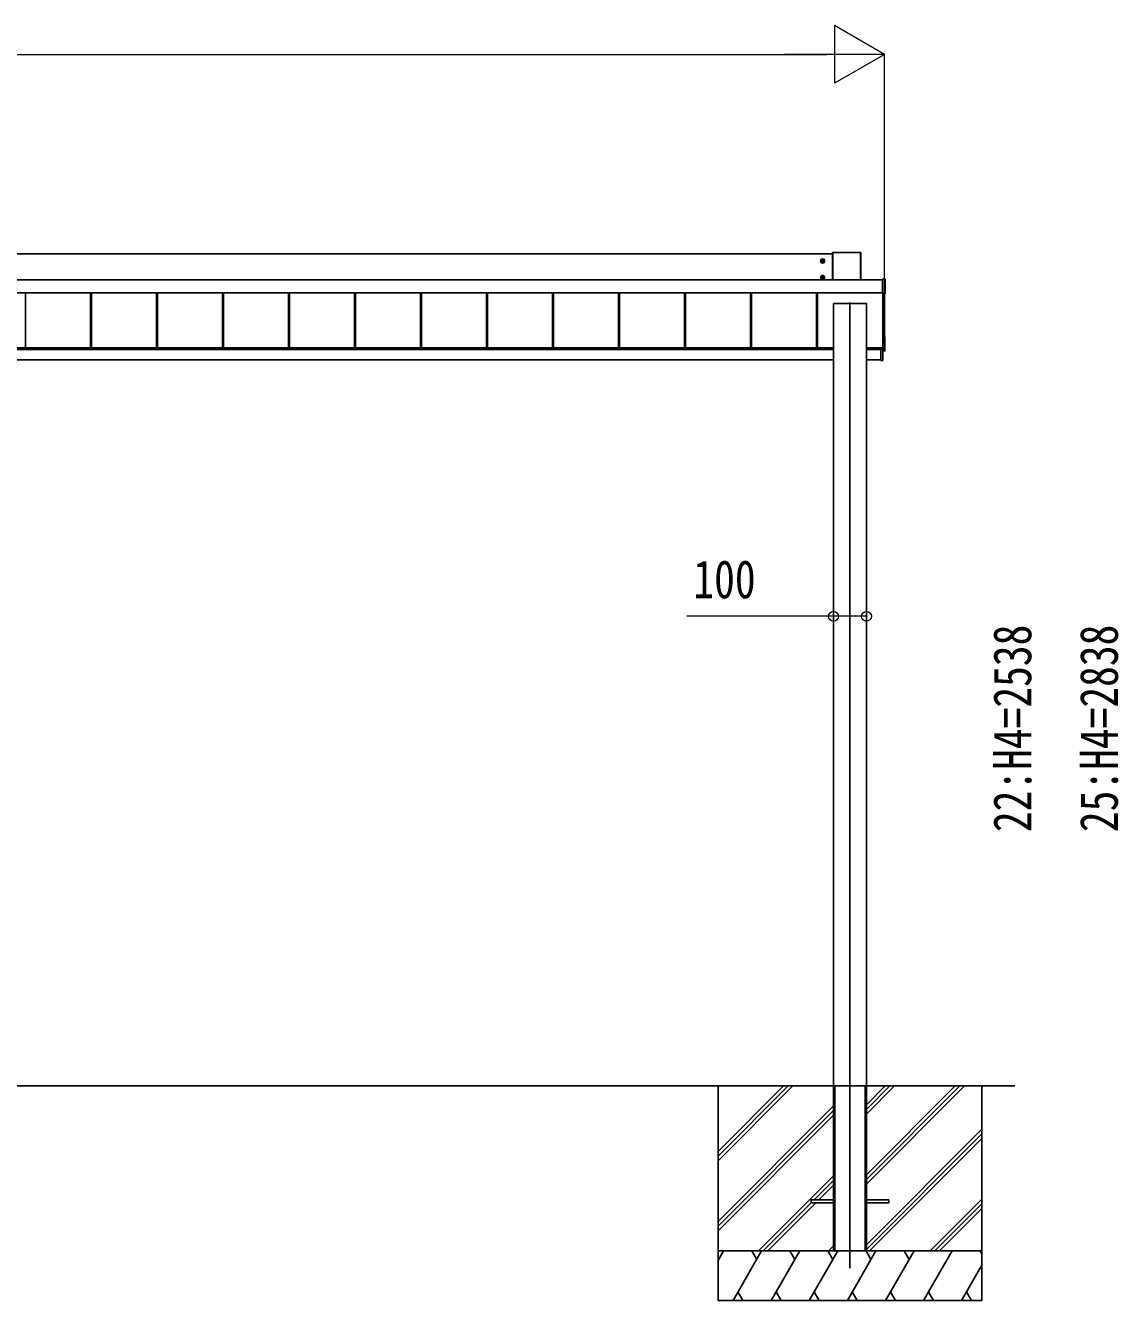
# Model space of a CAD drawing. Units: millimetres, scale not verified. Extents: x -14718 to 14718, y -10396 to 10396.
# Drawn here: x -2877 to 435, y -7652 to -3789 of the extents above; entities that cross this region are included whole.
import ezdxf
from ezdxf.enums import TextEntityAlignment as Align

# ---------------------------------------------------------------- set-up
doc = ezdxf.new("R2010")
doc.units = ezdxf.units.MM
doc.header["$LTSCALE"] = 50
doc.layers.add('0-3_YKK_12', color=2, linetype='Continuous')
doc.layers.add('0-4_YKK_A1', color=4, linetype='Continuous')
doc.layers.add('0-5_YKK_D', color=6, linetype='Continuous', lineweight=18)
doc.styles.add('ＭＳ ゴシック', font='')
doc.styles.get('ＭＳ ゴシック').set_extended_font_data('MS Gothic')

msp = doc.modelspace()

# ---------------------------------------------------------------- linework, layer by layer
at = {"layer": '0-3_YKK_12'}
msp.add_line((-378.43, -7554.8), (-378.43, -4629.1), dxfattribs=at)
at = {"layer": '0-4_YKK_A1'}
for p, q in [((-431.43, -4477.45), (-431.43, -4559.6)), ((-431.09, -4477.59), (-431.43, -4477.45)), ((-431.09, -4559.6), (-431.09, -4477.59)), ((-345.93, -4476.95), (-430.93, -4476.95)), ((-430.93, -4476.95), (-430.59, -4477.09)), ((-430.59, -4477.09), (-430.59, -4477.58)), ((-430.59, -4477.09), (-346.27, -4477.09)), ((-430.59, -4477.58), (-430.59, -4559.6)), ((-346.27, -4477.58), (-430.59, -4477.58)), ((-346.27, -4477.09), (-345.93, -4476.95)), ((-346.27, -4477.09), (-346.27, -4477.58)), ((-346.27, -4559.6), (-346.27, -4477.58)), ((-345.43, -4477.45), (-345.77, -4477.59)), ((-345.77, -4477.59), (-345.77, -4559.6)), ((-345.43, -4559.6), (-345.43, -4477.45)), ((-431.43, -4481.17), (-6125.43, -4481.17)), ((-468.68, -4502.91), (-454.18, -4502.91)), ((-463.71, -4502.15), (-464.43, -4502.15)), ((-461.43, -4510.16), (-461.43, -4495.66)), ((-459.15, -4503.67), (-458.43, -4503.67)), ((-468.68, -4552.88), (-454.18, -4552.88)), ((-463.71, -4552.12), (-464.43, -4552.12)), ((-461.43, -4560.13), (-461.43, -4545.63)), ((-459.15, -4553.64), (-458.43, -4553.64)), ((-279.93, -4559.6), (-6170.93, -4559.6)), ((-279.93, -4560.09), (-6170.93, -4560.09)), ((-278.73, -4558.38), (-279.93, -4558.38)), ((-279.93, -4558.53), (-279.93, -4558.38)), ((-279.93, -4558.38), (-279.93, -4558.38)), ((-278.73, -4558.38), (-279.93, -4558.38)), ((-279.93, -4559.01), (-279.93, -4558.53)), ((-272.89, -4559.01), (-279.93, -4559.01)), ((-278.73, -4558.38), (-278.73, -4558.38)), ((-278.13, -4558.36), (-278.18, -4558.37)), ((-278.13, -4558.33), (-272.43, -4558.33)), ((-278.13, -4558.33), (-278.13, -4558.36)), ((-272.89, -4558.53), (-272.43, -4558.33)), ((-272.89, -4600.07), (-272.89, -4559.01)), ((-271.93, -4558.83), (-272.39, -4559.03)), ((-272.39, -4559.03), (-272.39, -4600.08)), ((-271.93, -4558.83), (-271.93, -4600.81)), ((-279.93, -4599.06), (-6170.93, -4599.06)), ((-279.93, -4599.58), (-6170.93, -4599.58)), ((-6170.93, -4599.72), (-279.93, -4599.72)), ((-279.93, -4599.72), (-6170.93, -4599.72)), ((-2876.93, -4599.72), (-2876.93, -4765.95)), ((-2679.93, -4599.72), (-2679.93, -4765.95)), ((-2677.33, -4599.72), (-2677.33, -4765.95)), ((-2676.93, -4599.72), (-2676.93, -4765.95)), ((-2479.93, -4599.72), (-2479.93, -4765.95)), ((-2477.33, -4599.72), (-2477.33, -4765.95)), ((-2476.93, -4599.72), (-2476.93, -4765.95)), ((-2279.93, -4599.72), (-2279.93, -4765.95)), ((-2277.33, -4599.72), (-2277.33, -4765.95)), ((-2276.93, -4599.72), (-2276.93, -4765.95)), ((-2079.93, -4599.72), (-2079.93, -4765.95)), ((-2077.33, -4599.72), (-2077.33, -4765.95)), ((-2076.93, -4599.72), (-2076.93, -4765.95)), ((-1879.93, -4599.72), (-1879.93, -4765.95)), ((-1877.33, -4599.72), (-1877.33, -4765.95)), ((-1876.93, -4599.72), (-1876.93, -4765.95)), ((-1679.93, -4599.72), (-1679.93, -4765.95)), ((-1677.33, -4599.72), (-1677.33, -4765.95)), ((-1676.93, -4599.72), (-1676.93, -4765.95)), ((-1479.93, -4599.72), (-1479.93, -4765.95)), ((-1477.33, -4599.72), (-1477.33, -4765.95)), ((-1476.93, -4599.72), (-1476.93, -4765.95)), ((-1279.93, -4599.72), (-1279.93, -4765.95)), ((-1277.33, -4599.72), (-1277.33, -4765.95)), ((-1276.93, -4599.72), (-1276.93, -4765.95)), ((-1079.93, -4599.72), (-1079.93, -4765.95)), ((-1077.33, -4599.72), (-1077.33, -4765.95)), ((-1076.93, -4599.72), (-1076.93, -4765.95)), ((-879.93, -4599.72), (-879.93, -4765.95)), ((-877.33, -4599.72), (-877.33, -4765.95)), ((-876.93, -4599.72), (-876.93, -4765.95)), ((-679.93, -4599.72), (-679.93, -4765.95)), ((-677.33, -4599.72), (-677.33, -4765.95)), ((-676.93, -4599.72), (-676.93, -4765.95)), ((-479.93, -4599.72), (-479.93, -4765.95)), ((-477.33, -4599.72), (-477.33, -4765.95)), ((-476.93, -4599.72), (-476.93, -4765.95)), ((-428.43, -4631.31), (-428.43, -4631.6)), ((-428.43, -4631.6), (-428.43, -6998.3)), ((-428.43, -4631.6), (-428.13, -4631.6)), ((-428.13, -4631.3), (-426.23, -4631.3)), ((-428.13, -4631.3), (-428.13, -4631.6)), ((-428.13, -4631.6), (-328.73, -4631.6)), ((-426.23, -4631.3), (-426.23, -4631.6)), ((-425.93, -4631.31), (-425.93, -4631.6)), ((-424.93, -4631.51), (-425.93, -4631.51)), ((-424.93, -4631.51), (-424.93, -4631.6)), ((-424.43, -4631.53), (-424.43, -4631.6)), ((-332.43, -4631.53), (-332.43, -4631.6)), ((-330.93, -4631.51), (-331.93, -4631.51)), ((-331.93, -4631.51), (-331.93, -4631.6)), ((-330.93, -4631.31), (-330.93, -4631.6)), ((-330.63, -4631.3), (-328.73, -4631.3)), ((-330.63, -4631.3), (-330.63, -4631.6)), ((-328.73, -4631.3), (-328.73, -4631.6)), ((-328.43, -4631.31), (-328.43, -4631.6)), ((-279.93, -4600.07), (-272.89, -4600.07)), ((-279.93, -4600.58), (-279.93, -4601.13)), ((-272.89, -4600.58), (-279.93, -4600.58)), ((-279.93, -4601.13), (-278.73, -4601.13)), ((-279.93, -4601.13), (-279.93, -4601.13)), ((-279.93, -4601.13), (-278.73, -4601.13)), ((-278.73, -4601.13), (-278.73, -4601.13)), ((-278.43, -4773.78), (-278.43, -4601.14)), ((-278.13, -4601.19), (-278.13, -4601.31)), ((-272.43, -4601.31), (-278.13, -4601.31)), ((-273.43, -4773.73), (-273.43, -4601.31)), ((-272.89, -4600.07), (-272.89, -4600.58)), ((-272.43, -4601.31), (-272.89, -4600.58)), ((-272.39, -4600.08), (-271.93, -4600.81)), ((-272.9, -4733.21), (-273.43, -4733.18)), ((-272.43, -4774.76), (-272.43, -4733.71)), ((-428.43, -4765.95), (-6068.43, -4765.95)), ((-428.43, -4767.95), (-6068.43, -4767.95)), ((-428.43, -4770.82), (-6064.43, -4770.82)), ((-281.43, -4765.95), (-328.43, -4765.95)), ((-285.43, -4767.95), (-328.43, -4767.95)), ((-285.43, -4770.82), (-328.43, -4770.82)), ((-280.43, -4766.3), (-285.43, -4766.28)), ((-285.43, -4770.58), (-285.43, -4766.28)), ((-285.43, -4770.58), (-285.43, -4770.78)), ((-279.71, -4770.59), (-285.43, -4770.58)), ((-285.43, -4771.08), (-279.23, -4771.09)), ((-281.93, -4765.56), (-278.73, -4765.56)), ((-281.93, -4765.95), (-281.93, -4765.56)), ((-281.43, -4765.95), (-281.43, -4766.24)), ((-281.43, -4766.24), (-281.43, -4766.29)), ((-280.43, -4766.3), (-280.43, -4765.56)), ((-279.71, -4768.01), (-279.71, -4770.59)), ((-279.71, -4768.01), (-279.43, -4768.01)), ((-279.71, -4770.59), (-279.43, -4770.59)), ((-279.23, -4770.79), (-279.23, -4767.81)), ((-279.23, -4770.79), (-279.23, -4770.79)), ((-279.21, -4765.56), (-279.21, -4767.51)), ((-279.21, -4767.51), (-278.93, -4767.51)), ((-279.21, -4771.09), (-278.93, -4771.09)), ((-278.93, -4767.51), (-278.93, -4765.56)), ((-278.93, -4771.09), (-278.93, -4767.51)), ((-278.93, -4804.18), (-278.93, -4771.09)), ((-273.43, -4774.3), (-278.93, -4774.63)), ((-278.93, -4775.89), (-272.9, -4775.51)), ((-278.93, -4775.89), (-272.9, -4775.51)), ((-272.9, -4775.26), (-278.61, -4775.61)), ((-278.61, -4775.61), (-278.61, -4775.65)), ((-273.93, -4774.28), (-277.93, -4774.28)), ((-273.43, -4774.3), (-273.43, -4773.73)), ((-272.9, -4775.51), (-272.9, -4775.26)), ((-272.9, -4775.51), (-272.9, -4775.51)), ((-272.43, -4774.76), (-272.43, -4775.01)), ((-429.28, -4802.3), (-6064.43, -4802.3)), ((-429.43, -4804.48), (-429.3, -4802.3)), ((-429.28, -4802.3), (-428.8, -4802.3)), ((-428.8, -4802.3), (-428.93, -4804.48)), ((-428.43, -4802.3), (-428.8, -4802.3)), ((-328.06, -4802.3), (-328.43, -4802.3)), ((-328.43, -4804.48), (-327.93, -4804.48)), ((-327.93, -4804.8), (-328.43, -4804.8)), ((-328.06, -4802.3), (-327.58, -4802.3)), ((-327.93, -4804.48), (-328.06, -4802.3)), ((-327.93, -4804.8), (-327.93, -4804.48)), ((-327.73, -4804.8), (-327.93, -4804.8)), ((-285.43, -4802.3), (-327.58, -4802.3)), ((-327.56, -4802.3), (-327.43, -4804.48)), ((-285.43, -4804.86), (-279.21, -4804.48)), ((-285.43, -4804.56), (-285.43, -4804.86)), ((-278.93, -4804.18), (-279.21, -4804.18)), ((-11928.43, -7002.3), (121.57, -7002.3)), ((-778.43, -7002.3), (-778.43, -7652.3)), ((-778.43, -7228.93), (-551.8, -7002.3)), ((-778.43, -7200.65), (-580.08, -7002.3)), ((-778.43, -7214.79), (-566, -7002.36)), ((-428.43, -6998.3), (-428.43, -7502.3)), ((-428.43, -7002.3), (-428.13, -7002.3)), ((-428.43, -7002.3), (-428.43, -7502.3)), ((-428.13, -7002.3), (-328.73, -7002.3)), ((-425.93, -7002.3), (-425.93, -7502.3)), ((-424.43, -7002.3), (-424.43, -7502.3)), ((-332.43, -7002.3), (-332.43, -7502.3)), ((-330.93, -7002.3), (-330.93, -7502.3)), ((-328.43, -6998.3), (-328.43, -7502.3)), ((-328.43, -7002.3), (-328.43, -7502.3)), ((-328.43, -7087.3), (-243.43, -7002.3)), ((-328.43, -7073.16), (-257.57, -7002.3)), ((-328.43, -7059.01), (-271.72, -7002.3)), ((-328.43, -7299.43), (-31.34, -7002.34)), ((-328.43, -7285.29), (-45.48, -7002.34)), ((-328.43, -7271.14), (-59.62, -7002.34)), ((21.57, -7002.3), (21.57, -7652.3)), ((-778.43, -7412.78), (-428.43, -7062.78)), ((-778.43, -7426.92), (-428.43, -7076.92)), ((-778.43, -7441.06), (-428.43, -7091.06)), ((-328.43, -7483.27), (21.57, -7133.28)), ((-328.43, -7497.42), (21.57, -7147.42)), ((-319.17, -7502.3), (21.57, -7161.56)), ((-655.82, -7502.3), (-428.43, -7274.91)), ((-487.18, -7347.8), (-428.43, -7289.05)), ((-473.04, -7347.8), (-428.43, -7303.19)), ((-641.68, -7502.3), (-495.93, -7356.55)), ((-627.54, -7502.3), (-482.04, -7356.8)), ((-495.93, -7347.8), (-495.93, -7356.8)), ((-428.43, -7347.8), (-495.93, -7347.8)), ((-428.43, -7356.8), (-495.93, -7356.8)), ((-328.43, -7347.8), (-260.93, -7347.8)), ((-328.43, -7356.8), (-260.93, -7356.8)), ((-260.93, -7347.8), (-260.93, -7356.8)), ((-135.32, -7502.3), (21.57, -7345.41)), ((-121.18, -7502.3), (21.57, -7359.55)), ((-107.04, -7502.3), (21.57, -7373.69)), ((-443.69, -7502.3), (-428.43, -7487.04)), ((21.57, -7502.3), (-778.43, -7502.3)), ((-778.43, -7531.24), (-761.72, -7502.3)), ((21.57, -7502.3), (-778.43, -7502.3)), ((-776.72, -7528.28), (-778.43, -7525.32)), ((-732.85, -7652.3), (-646.25, -7502.3)), ((-661.25, -7528.28), (-676.25, -7502.3)), ((-617.38, -7652.3), (-530.78, -7502.3)), ((-545.78, -7528.28), (-560.78, -7502.3)), ((-501.91, -7652.3), (-415.31, -7502.3)), ((-430.31, -7528.28), (-445.31, -7502.3)), ((-428.43, -7502.3), (-328.43, -7502.3)), ((-386.44, -7652.3), (-299.84, -7502.3)), ((-314.84, -7528.28), (-329.84, -7502.3)), ((-270.97, -7652.3), (-184.37, -7502.3)), ((-199.37, -7528.28), (-214.37, -7502.3)), ((-155.5, -7652.3), (-68.9, -7502.3)), ((21.57, -7510.96), (16.57, -7502.3)), ((-40.03, -7652.3), (21.57, -7545.6)), ((-717.86, -7626.32), (-702.86, -7652.3)), ((-602.39, -7626.32), (-587.39, -7652.3)), ((-486.92, -7626.32), (-471.92, -7652.3)), ((-371.44, -7626.32), (-356.44, -7652.3)), ((-255.98, -7626.32), (-240.98, -7652.3)), ((-140.5, -7626.32), (-125.51, -7652.3)), ((-25.03, -7626.32), (-10.04, -7652.3)), ((-778.43, -7652.3), (21.57, -7652.3))]:
    msp.add_line(p, q, dxfattribs=at)
for points in [[(-461.43, -4497.14), (-466.43, -4500.02), (-466.43, -4505.8), (-461.43, -4508.68), (-456.43, -4505.8), (-456.43, -4500.02)], [(-461.43, -4547.1), (-466.43, -4549.99), (-466.43, -4555.77), (-461.43, -4558.65), (-456.43, -4555.77), (-456.43, -4549.99)]]:
    msp.add_lwpolyline(points, close=True, dxfattribs=at)
for points in [[(-464.43, -4502.15), (-464.43, -4503.67), (-463.71, -4503.67)], [(-460.67, -4500.63), (-460.67, -4499.91), (-462.19, -4499.91), (-462.19, -4500.63)], [(-462.19, -4505.19), (-462.19, -4505.91), (-460.67, -4505.91), (-460.67, -4505.19)], [(-458.43, -4503.67), (-458.43, -4502.15), (-459.15, -4502.15)], [(-464.43, -4552.12), (-464.43, -4553.64), (-463.71, -4553.64)], [(-460.67, -4550.6), (-460.67, -4549.88), (-462.19, -4549.88), (-462.19, -4550.6)], [(-462.19, -4555.16), (-462.19, -4555.88), (-460.67, -4555.88), (-460.67, -4555.16)], [(-458.43, -4553.64), (-458.43, -4552.12), (-459.15, -4552.12)], [(-279.93, -4558.53), (-272.89, -4558.53), (-272.89, -4559.01)], [(-279.93, -4600.58), (-279.93, -4600.07), (-279.93, -4559.01)], [(-328.73, -4631.6), (-328.43, -4631.6), (-328.43, -6998.3)], [(-279.25, -4770.79), (-285.43, -4770.78), (-285.43, -4771.08), (-285.43, -4804.56)], [(-279.21, -4771.09), (-279.21, -4804.18), (-285.43, -4804.56)], [(-279.43, -4770.61), (-279.43, -4770.59), (-279.43, -4768.01)], [(-279.23, -4770.79), (-279.23, -4770.79), (-279.24, -4770.79)], [(-428.43, -4804.8), (-428.93, -4804.8), (-429.13, -4804.8)], [(-428.93, -4804.8), (-428.93, -4804.48), (-428.43, -4804.48)], [(-428.13, -7002.3), (-328.73, -7002.3), (-328.43, -7002.3)]]:
    msp.add_lwpolyline(points, dxfattribs=at)
for centre, radius in [((-461.43, -4502.91), 6.25), ((-461.43, -4502.91), 5), ((-461.43, -4552.88), 6.25), ((-461.43, -4552.88), 5)]:
    msp.add_circle(centre, radius, dxfattribs=at)
for centre, radius, start, end in [((-430.59, -4477.59), 0.5, 90.15046, 179.81463), ((-430.71, -4481.69), 4.12, 88.40447, 95.35624), ((-346.27, -4477.59), 0.5, 0.18537, 89.84954), ((-346.15, -4481.69), 4.12, 84.64376, 91.59553), ((-461.43, -4502.91), 5.58, 153.74848, 206.25152), ((-461.43, -4502.91), 5.58, 93.74848, 146.25152), ((-461.43, -4502.91), 5.58, 213.74848, 266.25152), ((-463.71, -4500.63), 1.52, 270, 0), ((-463.71, -4505.19), 1.52, 0, 90), ((-461.43, -4502.91), 5.58, 33.74848, 86.25152), ((-461.43, -4502.91), 5.58, 273.74848, 326.25152), ((-459.15, -4500.63), 1.52, 180, 270), ((-459.15, -4505.19), 1.52, 90, 180), ((-461.43, -4502.91), 5.58, 333.74848, 26.25152), ((-461.43, -4552.88), 5.58, 153.74848, 206.25152), ((-461.43, -4552.88), 5.58, 93.74848, 146.25152), ((-461.43, -4552.88), 5.58, 213.74848, 266.25152), ((-463.71, -4550.6), 1.52, 270, 0), ((-463.71, -4555.16), 1.52, 0, 90), ((-461.43, -4552.88), 5.58, 33.74848, 86.25152), ((-461.43, -4552.88), 5.58, 273.74848, 326.25152), ((-459.15, -4550.6), 1.52, 180, 270), ((-459.15, -4555.16), 1.52, 90, 180), ((-461.43, -4552.88), 5.58, 333.74848, 26.25152), ((-278.29, -4556.97), 1.41, 271.33232, 274.49739), ((-272.89, -4559.03), 0.5, 0.18537, 89.84954), ((-272.78, -4563.13), 4.12, 84.64376, 91.59553), ((-278.64, -4603.75), 2.62, 81.42612, 92.09097), ((-278.13, -4600.89), 0.301, 243.24083, 270.00691), ((-272.78, -4604.18), 4.12, 84.64376, 91.59553), ((-272.89, -4600.08), 0.502, 270.31408, 359.651), ((-272.93, -4733.71), 0.5, 0.01604, 86.51881), ((-279.64, -4772.58), 1.98, 83.79926, 91.95127), ((-279.25, -4771.09), 0.3, 87.77338, 89.77816), ((-279.25, -4770.93), 0.141, 85.77463, 89.9759), ((-280.48, -4771.02), 1.25, 356.45735, 10.27369), ((-280.44, -4770.97), 1.21, 354.17006, 8.37745), ((-280.56, -4767.58), 1.35, 350.09675, 2.91202), ((-279.23, -4767.51), 0.3, 269.98255, 359.98254), ((-279.23, -4771.09), 0.3, 0, 89.87763), ((-280.43, -4771.01), 1.22, 356.27163, 10.47203), ((-278.63, -4775.31), 0.3, 180.0189, 273.51595), ((-278.63, -4775.36), 0.3, 180.0189, 273.51595), ((-278.73, -4765.26), 0.3, 269.98255, 359.98252), ((-277.93, -4773.78), 0.5, 180.01746, 270.01745), ((-273.93, -4773.78), 0.5, 269.98255, 359.98254), ((-272.93, -4774.76), 0.5, 273.48119, 359.98396), ((-272.93, -4775.01), 0.5, 273.6197, 0), ((-272.93, -4775.01), 0.5, 273.48119, 359.98396), ((-429.13, -4804.5), 0.3, 176.5, 270), ((-327.73, -4804.5), 0.3, 270, 3.5), ((-279.23, -4804.18), 0.3, 273.5, 0), ((-280.44, -4804.33), 1.24, 353.06854, 6.93146)]:
    msp.add_arc(centre, radius, start, end, dxfattribs=at)
for centre, major_axis, ratio, start_param, end_param in [((-430.93, -4477.45), (0.382, -0.325), 0.996231, 2.2770247, 3.8440941), ((-345.93, -4477.45), (0.382, 0.325), 0.996231, 5.5806839, 7.1477533), ((-278.73, -4558.36), (0.6, 0), 0.026226, 4.712389, 5.6461648), ((-278.13, -4558.63), (0, 0.3), 0.998743, 6.2831853, 6.8214342), ((-278.73, -4558.36), (0.6, 0), 0.026226, 5.6461648, 6.2831853), ((-272.43, -4558.83), (0.382, 0.325), 0.996231, 5.5806839, 7.1477533), ((-428.13, -4631.31), (0.3, 0), 0.034921, 1.5707963, 3.1415927), ((-426.23, -4631.31), (0.3, 0), 0.034921, 6.2831853, 7.8539816), ((-424.93, -4631.53), (0.5, 0), 0.034921, 6.2831853, 7.8539816), ((-331.93, -4631.53), (0.5, 0), 0.034921, 1.5707963, 3.1415927), ((-330.63, -4631.31), (0.3, 0), 0.034921, 1.5707963, 3.1415927), ((-328.73, -4631.31), (0.3, 0), 0.034921, 6.2831853, 7.8539816), ((-278.73, -4601.19), (0.6, 0), 0.096025, 6.2831853, 7.8539816), ((-278.13, -4601.01), (0, 0.3), 0.998743, 2.0534275, 3.1415927), ((-272.43, -4600.81), (0.382, -0.325), 0.996231, 5.4186173, 6.9856867), ((-279.21, -4768.01), (-0.301, 0.4), 0.997782, 5.6362522, 7.2070486), ((-279.73, -4770.59), (-0.001, 0.2), 0.09157, 4.6769241, 4.7117655), ((-279.23, -4770.59), (0.482, 0.007), 0.414889, 3.1353871, 4.6694768), ((-279.23, -4768.01), (-0.108, 0.169), 0.994155, 5.7105836, 7.28138), ((-279.23, -4770.59), (0.145, 0.15), 0.921201, 2.3804184, 3.9145081), ((-279.21, -4770.59), (-0.301, 0.4), 0.997782, 2.4579529, 2.4946596), ((-279.21, -4775.69), (0.6, 0.037), 0.034769, 5.198958, 6.2810574), ((-428.93, -4804.5), (0.5, -0.018), 0.036539, 1.5736281, 3.1406975), ((-327.93, -4804.5), (0.5, 0.018), 0.036539, 0.0008951, 1.5679645)]:
    msp.add_ellipse(centre, major_axis=major_axis, ratio=ratio, start_param=start_param, end_param=end_param, dxfattribs=at)
at = {"layer": '0-5_YKK_D'}
for p, q in [((-273.43, -3876.95), (-424.99, -3789.45)), ((-424.99, -3789.45), (-424.99, -3964.45)), ((-11908.43, -3876.95), (-448.43, -3876.95)), ((-273.43, -3876.95), (-576.54, -3876.95)), ((-273.43, -3876.95), (-424.99, -3964.45)), ((-273.43, -4600.31), (-273.43, -3875.95)), ((-428.43, -5576.77), (-428.43, -5580.29))]:
    msp.add_line(p, q, dxfattribs=at)
msp.add_lwpolyline([(-328.43, -5579.29), (-428.43, -5579.29), (-873.03, -5579.29)], dxfattribs=at)
for centre in [(-428.43, -5579.29), (-328.43, -5579.29)]:
    msp.add_circle(centre, 14.88, dxfattribs=at)

# ---------------------------------------------------------------- texts
at = {"layer": '0-5_YKK_D', "style": 'ＭＳ ゴシック', "width": 0.8}
msp.add_text('100', height=115.5, dxfattribs=at).set_placement((-853.03, -5559.29), align=Align.BOTTOM_LEFT)
at = {"layer": '0-5_YKK_D', "color": 1, "style": 'ＭＳ ゴシック', "width": 0.8}
for s, p in [('22:H4=2538', (205.59, -6233.29)), ('25:H4=2838', (468.09, -6233.29))]:
    msp.add_text(s, height=115.5, rotation=90, dxfattribs=at).set_placement(p, align=Align.BOTTOM_LEFT)

doc.saveas('drawing.dxf')
